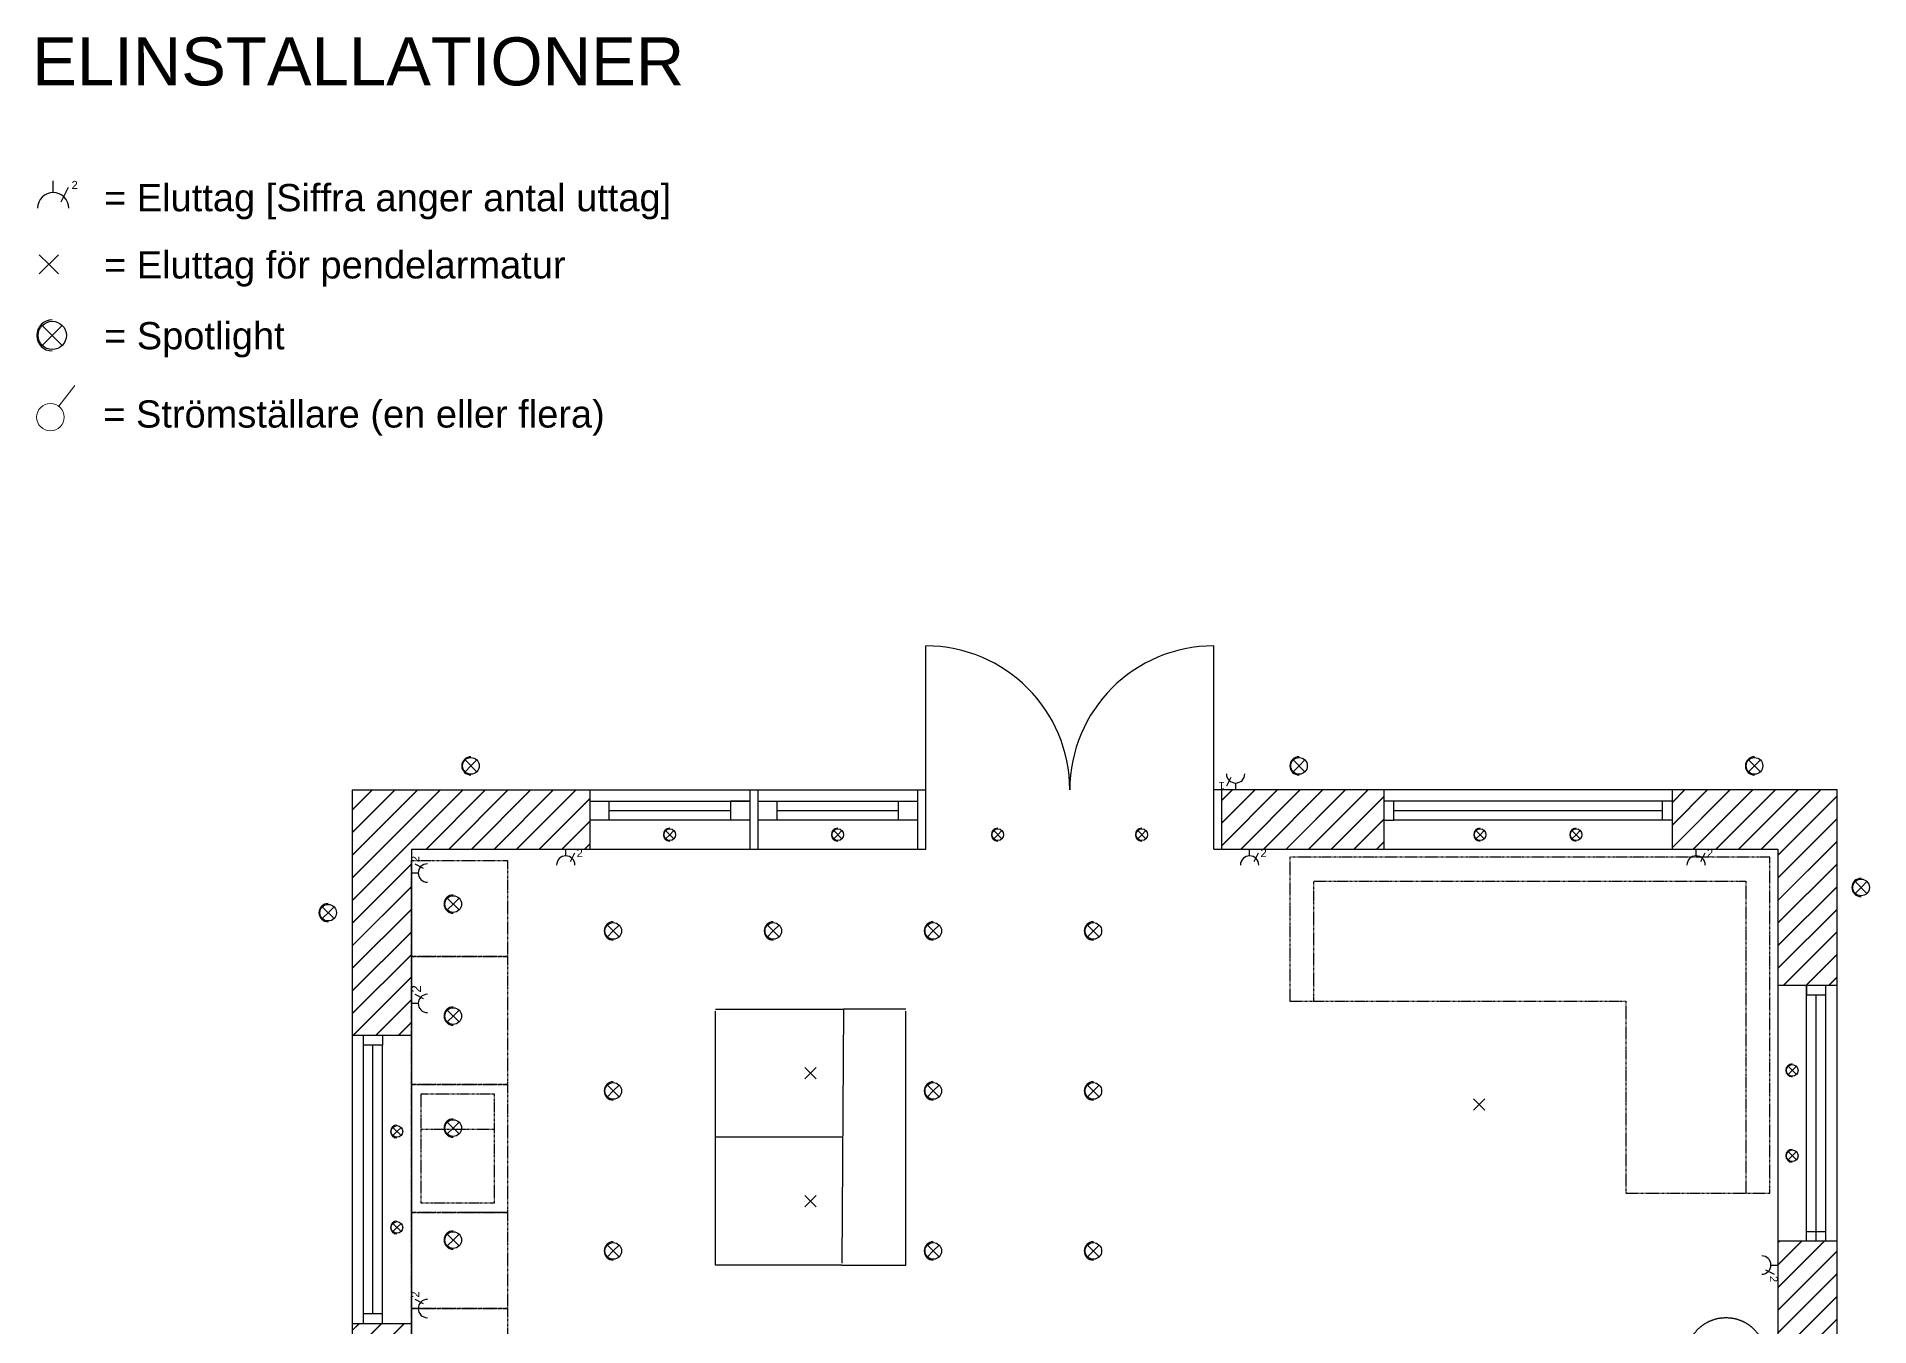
# Model space of a CAD drawing. Header units: millimetres. Extents: x -60009 to 113281, y -58228 to 411188.
# Drawn here: x 5720 to 17174, y 100218 to 108278 of the extents above; entities that cross this region are included whole.
import ezdxf

# ---------------------------------------------------------------- set-up
doc = ezdxf.new("R2010")
doc.units = ezdxf.units.MM
doc.linetypes.add('ACAD_ISO02W100', pattern=[15, 12, -3])
doc.linetypes.add('PHANTOM2', pattern=[31.75, 15.875, -3.175, 3.175, -3.175, 3.175, -3.175])
for name, color, linetype in [('Angivelser', 7, 'Continuous'), ('EL', 4, 'Continuous'), ('Grundritningar', 1, 'Continuous'), ('Möbler', 4, 'PHANTOM2'), ('Tillgänglighet', 7, 'ACAD_ISO02W100'), ('VVS', 4, 'Continuous')]:
    doc.layers.add(name, color=color, linetype=linetype)
doc.styles.get("Standard").update_dxf_attribs({"font": 'Arial.ttf', "height": 170})
pattern_1 = [(45, (-1246.57, 75556.72), (-70.71068, 70.71068), []), (45, (-1244.57, 75556.72), (-70.71068, 70.71068), [])]

msp = doc.modelspace()

# ---------------------------------------------------------------- hatches: boundary and pattern name
at = {"layer": 'Grundritningar'}
h = msp.add_hatch(dxfattribs=at)
h.set_pattern_fill('JIS_LC_20', color=256, scale=5)
h.set_pattern_definition(pattern_1)
h.paths.add_polyline_path([(8061.675, 103200.643), (9176.76, 103200.643), (9176.76, 103570.643), (7691.675, 103570.643), (7691.675, 102035.643), (8061.675, 102035.643)])
h = msp.add_hatch(dxfattribs=at)
h.set_pattern_fill('JIS_LC_20', color=256, scale=5)
h.set_pattern_definition(pattern_1)
h.paths.add_polyline_path([(16971.675, 103570.643), (15940.939, 103570.643), (15940.94, 103200.643), (16601.675, 103200.643), (16601.675, 102350.643), (16971.675, 102350.643)])
h.paths.add_polyline_path([(14140.939, 103570.643), (13126.76, 103570.643), (13126.76, 103200.643), (14140.94, 103200.643)])
h = msp.add_hatch(dxfattribs=at)
h.set_pattern_fill('JIS_LC_20', color=256, scale=5)
h.set_pattern_definition([(45, (-1230.84, 75556.72), (-70.71068, 70.71068), []), (45, (-1228.84, 75556.72), (-70.71068, 70.71068), [])])
h.paths.add_polyline_path([(16971.675, 100750.643), (16601.675, 100750.643), (16601.675, 99300.643), (16971.675, 99300.643)])
h.paths.add_polyline_path([(16971.675, 98700.643), (16971.675, 99000.643), (16601.675, 99000.643), (16601.675, 98700.643)])
h = msp.add_hatch(dxfattribs=at)
h.set_pattern_fill('JIS_LC_20', color=256, scale=5)
h.set_pattern_definition(pattern_1)
h.paths.add_polyline_path([(8061.675, 100235.643), (7691.675, 100235.643), (7691.675, 99710.643), (7691.675, 99107.951), (8061.675, 99107.951)])
h.paths.add_polyline_path([(8061.675, 99107.951), (7691.675, 99107.951), (7691.675, 98700.643), (8061.675, 98700.643)])

# ---------------------------------------------------------------- linework, layer by layer
at = {"layer": 'EL', "color": 4}
for p, q in [((5822.951, 107303.63), (5822.951, 107376.39)), ((5872.848, 107245.742), (5918.295, 107336.841)), ((5736.259, 106795.189), (5856.467, 106915.397)), ((5796.363, 106855.293), (5736.259, 106915.397)), ((5796.363, 106855.293), (5856.467, 106795.189)), ((5880.023, 106348.52), (5755.007, 106473.537)), ((5817.515, 106411.029), (5755.007, 106348.52)), ((5817.515, 106411.029), (5880.023, 106473.537)), ((8470.945, 103683.873), (8397.406, 103757.413)), ((8434.175, 103720.643), (8397.406, 103683.873)), ((8434.175, 103720.643), (8470.945, 103757.413)), ((13646.03, 103683.873), (13572.491, 103757.413)), ((13609.26, 103720.643), (13572.491, 103683.873)), ((13609.26, 103720.643), (13646.03, 103757.413)), ((16492.709, 103683.873), (16419.17, 103757.413)), ((16455.939, 103720.643), (16419.17, 103683.873)), ((16455.939, 103720.643), (16492.709, 103757.413)), ((13183.463, 103647.495), (13156.73, 103593.907)), ((13212.815, 103613.443), (13212.815, 103570.643)), ((9702.499, 103264.904), (9651.021, 103316.382)), ((9676.76, 103290.643), (9702.499, 103316.382)), ((10752.499, 103264.904), (10701.021, 103316.382)), ((10726.76, 103290.643), (10752.499, 103316.382)), ((11752.499, 103264.904), (11701.021, 103316.382)), ((11726.76, 103290.643), (11752.499, 103316.382)), ((12652.499, 103264.904), (12601.021, 103316.382)), ((12626.76, 103290.643), (12652.499, 103316.382)), ((14766.678, 103264.904), (14715.201, 103316.381)), ((14740.939, 103290.642), (14766.678, 103316.381)), ((15366.678, 103264.904), (15315.201, 103316.381)), ((15340.939, 103290.642), (15366.678, 103316.381)), ((9026.76, 103157.843), (9026.76, 103200.643)), ((9676.76, 103290.643), (9651.021, 103264.904)), ((10726.76, 103290.643), (10701.021, 103264.904)), ((11726.76, 103290.643), (11701.021, 103264.904)), ((12626.76, 103290.643), (12601.021, 103264.904)), ((13300.624, 103157.843), (13300.624, 103200.643)), ((14740.939, 103290.642), (14715.201, 103264.904)), ((15340.939, 103290.642), (15315.201, 103264.904)), ((16090.94, 103157.843), (16090.94, 103200.643)), ((8138.527, 103079.995), (8084.94, 103106.728)), ((9056.112, 103123.791), (9082.845, 103177.379)), ((13329.975, 103123.791), (13356.708, 103177.379)), ((16120.291, 103123.791), (16147.024, 103177.379)), ((8104.475, 103050.643), (8061.675, 103050.643)), ((17158.445, 102923.873), (17084.906, 102997.413)), ((17121.675, 102960.643), (17158.445, 102997.413)), ((8360.051, 102820.051), (8286.511, 102893.59)), ((8323.281, 102856.821), (8286.511, 102820.051)), ((8323.281, 102856.821), (8360.051, 102893.59)), ((17121.675, 102960.643), (17084.906, 102923.873)), ((7578.445, 102766.373), (7504.906, 102839.913)), ((7541.675, 102803.143), (7504.906, 102766.373)), ((7541.675, 102803.143), (7578.445, 102839.913)), ((9360.629, 102652.131), (9287.09, 102725.67)), ((9323.86, 102688.9), (9287.09, 102652.131)), ((9323.86, 102688.9), (9360.629, 102725.67)), ((10360.629, 102652.131), (10287.09, 102725.67)), ((10323.86, 102688.9), (10287.09, 102652.131)), ((10323.86, 102688.9), (10360.629, 102725.67)), ((11360.629, 102652.131), (11287.09, 102725.67)), ((11323.86, 102688.9), (11287.09, 102652.131)), ((11323.86, 102688.9), (11360.629, 102725.67)), ((12360.629, 102652.131), (12287.09, 102725.67)), ((12323.86, 102688.9), (12287.09, 102652.131)), ((12323.86, 102688.9), (12360.629, 102725.67)), ((8138.525, 102264.995), (8084.938, 102291.728)), ((8104.473, 102235.643), (8061.673, 102235.643)), ((8360.051, 102120.051), (8286.511, 102193.59)), ((8323.281, 102156.821), (8360.051, 102193.59)), ((8323.281, 102156.821), (8286.511, 102120.051)), ((10521.32, 101765.288), (10592.031, 101835.998)), ((10556.675, 101800.643), (10521.32, 101835.998)), ((16717.414, 101791.571), (16665.937, 101843.049)), ((16691.675, 101817.31), (16717.414, 101843.049)), ((9360.629, 101652.131), (9287.09, 101725.67)), ((9323.86, 101688.9), (9360.629, 101725.67)), ((10556.675, 101800.643), (10592.031, 101765.288)), ((11360.629, 101652.131), (11287.09, 101725.67)), ((11323.86, 101688.9), (11360.629, 101725.67)), ((12360.629, 101652.131), (12287.09, 101725.67)), ((12323.86, 101688.9), (12360.629, 101725.67)), ((16691.675, 101817.31), (16665.937, 101791.571)), ((9323.86, 101688.9), (9287.09, 101652.131)), ((11323.86, 101688.9), (11287.09, 101652.131)), ((12323.86, 101688.9), (12287.09, 101652.131)), ((14698.979, 101569.42), (14769.69, 101640.131)), ((14734.335, 101604.776), (14698.979, 101640.131)), ((14734.335, 101604.776), (14769.69, 101569.42)), ((8360.051, 101420.051), (8286.511, 101493.59)), ((8323.281, 101456.821), (8360.051, 101493.59)), ((7997.412, 101409.904), (7945.935, 101461.382)), ((7971.673, 101435.643), (7945.935, 101409.904)), ((7971.673, 101435.643), (7997.412, 101461.382)), ((8323.281, 101456.821), (8286.511, 101420.051)), ((16717.414, 101258.071), (16665.937, 101309.549)), ((16691.676, 101283.81), (16665.937, 101258.071)), ((16691.676, 101283.81), (16717.414, 101309.549)), ((10521.32, 100965.288), (10592.031, 101035.998)), ((10556.675, 101000.643), (10521.32, 101035.998)), ((10556.675, 101000.643), (10592.031, 100965.288)), ((7997.412, 100809.904), (7945.935, 100861.382)), ((7971.673, 100835.643), (7945.935, 100809.904)), ((7971.673, 100835.643), (7997.412, 100861.382)), ((8360.051, 100720.051), (8286.511, 100793.59)), ((8323.281, 100756.821), (8360.051, 100793.59)), ((8323.281, 100756.821), (8286.511, 100720.051)), ((9360.629, 100652.131), (9287.09, 100725.67)), ((9323.86, 100688.9), (9287.09, 100652.131)), ((9323.86, 100688.9), (9360.629, 100725.67)), ((11360.629, 100652.131), (11287.09, 100725.67)), ((11323.86, 100688.9), (11287.09, 100652.131)), ((11323.86, 100688.9), (11360.629, 100725.67)), ((12360.629, 100652.131), (12287.09, 100725.67)), ((12323.86, 100688.9), (12287.09, 100652.131)), ((12323.86, 100688.9), (12360.629, 100725.67)), ((16524.824, 100571.291), (16578.412, 100544.558)), ((16558.876, 100600.643), (16601.676, 100600.643)), ((8138.527, 100358.387), (8084.94, 100385.12)), ((8104.475, 100329.035), (8061.675, 100329.035))]:
    msp.add_line(p, q, dxfattribs=at)
at = {"layer": 'EL', "color": 4, "lineweight": 13}
msp.add_line((5858.084, 105967.832), (5958.78, 106098.446), dxfattribs=at)
at = {"layer": 'EL', "color": 4}
for centre, radius in [((5817.515, 106411.029), 88.4), ((8434.175, 103720.643), 52), ((13609.26, 103720.643), 52), ((16455.939, 103720.643), 52), ((9676.76, 103290.643), 36.4), ((10726.76, 103290.643), 36.4), ((11726.76, 103290.643), 36.4), ((12626.76, 103290.643), 36.4), ((14740.939, 103290.642), 36.4), ((15340.939, 103290.642), 36.4), ((17121.675, 102960.643), 52), ((7541.675, 102803.143), 52), ((8323.281, 102856.821), 52), ((9323.86, 102688.9), 52), ((10323.86, 102688.9), 52), ((11323.86, 102688.9), 52), ((12323.86, 102688.9), 52), ((8323.281, 102156.821), 52), ((16691.675, 101817.31), 36.4), ((9323.86, 101688.9), 52), ((11323.86, 101688.9), 52), ((12323.86, 101688.9), 52), ((8323.281, 101456.821), 52), ((7971.673, 101435.643), 36.4), ((16691.676, 101283.81), 36.4), ((7971.673, 100835.643), 36.4), ((8323.281, 100756.821), 52), ((9323.86, 100688.9), 52), ((11323.86, 100688.9), 52), ((12323.86, 100688.9), 52)]:
    msp.add_circle(centre, radius, dxfattribs=at)
at = {"layer": 'EL', "color": 4, "lineweight": 13}
msp.add_circle((5805.698, 105899.881), 85.8, dxfattribs=at)
at = {"layer": 'EL', "color": 4}
for centre, radius, start, end in [((5822.951, 107206.39), 97.24, 0, 180), ((5817.515, 106411.029), 97.24, 90, 270), ((8434.175, 103720.643), 57.2, 90, 270), ((13609.26, 103720.643), 57.2, 90, 270), ((16455.939, 103720.643), 57.2, 90, 270), ((13212.815, 103670.643), 57.2, 180, 0), ((9676.76, 103290.643), 40.04, 90, 270), ((10726.76, 103290.643), 40.04, 90, 270), ((11726.76, 103290.643), 40.04, 90, 270), ((12626.76, 103290.643), 40.04, 90, 270), ((14740.939, 103290.642), 40.04, 90, 270), ((15340.939, 103290.642), 40.04, 90, 270), ((8161.675, 103050.643), 57.2, 90, 270), ((9026.76, 103100.643), 57.2, 0, 180), ((13300.624, 103100.643), 57.2, 0, 180), ((16090.94, 103100.643), 57.2, 0, 180), ((17121.675, 102960.643), 57.2, 90, 270), ((7541.675, 102803.143), 57.2, 90, 270), ((8323.281, 102856.821), 57.2, 90, 270), ((9323.86, 102688.9), 57.2, 90, 270), ((10323.86, 102688.9), 57.2, 90, 270), ((11323.86, 102688.9), 57.2, 90, 270), ((12323.86, 102688.9), 57.2, 90, 270), ((8161.673, 102235.643), 57.2, 90, 270), ((8323.281, 102156.821), 57.2, 90, 270), ((16691.675, 101817.31), 40.04, 90, 270), ((9323.86, 101688.9), 57.2, 90, 270), ((11323.86, 101688.9), 57.2, 90, 270), ((12323.86, 101688.9), 57.2, 90, 270), ((8323.281, 101456.821), 57.2, 90, 270), ((7971.673, 101435.643), 40.04, 90, 270), ((16691.676, 101283.81), 40.04, 90, 270), ((7971.673, 100835.643), 40.04, 90, 270), ((8323.281, 100756.821), 57.2, 90, 270), ((9323.86, 100688.9), 57.2, 90, 270), ((11323.86, 100688.9), 57.2, 90, 270), ((12323.86, 100688.9), 57.2, 90, 270), ((16501.676, 100600.643), 57.2, 270, 90), ((8161.675, 100329.035), 57.2, 90, 270)]:
    msp.add_arc(centre, radius, start, end, dxfattribs=at)
at = {"layer": 'Grundritningar'}
for p, q in [((11276.76, 103570.643), (11276.76, 104470.643)), ((13076.76, 103570.643), (13076.76, 104470.643)), ((10226.76, 103570.643), (10226.76, 103200.643)), ((11226.76, 103200.643), (11226.76, 103570.643)), ((11276.76, 103200.643), (11276.76, 103570.643)), ((13076.76, 103200.643), (13076.76, 103570.643)), ((13126.76, 103200.643), (13126.76, 103570.643)), ((16971.675, 98700.643), (16971.699, 103570.643)), ((9176.76, 103500.643), (9296.76, 103500.643)), ((9296.76, 103500.643), (9296.76, 103380.643)), ((10056.76, 103440.643), (9296.76, 103440.643)), ((10226.76, 103500.643), (10346.76, 103500.643)), ((10346.76, 103500.643), (10346.76, 103380.643)), ((11106.76, 103440.643), (10346.76, 103440.643)), ((14200.939, 103500.642), (14140.939, 103500.642)), ((15940.939, 103500.644), (14200.939, 103500.642)), ((14200.939, 103380.642), (14200.939, 103500.642)), ((15880.939, 103440.644), (14200.939, 103440.642)), ((15880.939, 103380.643), (15880.939, 103500.643)), ((9296.76, 103380.643), (9176.76, 103380.643)), ((10176.76, 103380.643), (9296.76, 103380.643)), ((10346.76, 103380.643), (10226.76, 103380.643)), ((11226.76, 103380.643), (10346.76, 103380.643)), ((14140.939, 103380.642), (14200.939, 103380.642)), ((15940.939, 103380.643), (14200.939, 103380.642)), ((15940.939, 103380.643), (15880.939, 103380.643)), ((16601.675, 103200.643), (16601.675, 98700.643)), ((16781.676, 100810.643), (16781.675, 102350.643)), ((16781.675, 102350.643), (16781.675, 102290.643)), ((16781.675, 102290.643), (16901.675, 102290.643)), ((16841.676, 100750.643), (16841.675, 102290.643)), ((16901.675, 102290.643), (16901.675, 102350.643)), ((16901.676, 100750.643), (16901.675, 102290.643)), ((7761.673, 101975.643), (7761.673, 102035.643)), ((7761.673, 100235.643), (7761.673, 101975.643)), ((7881.673, 101975.643), (7761.673, 101975.643)), ((7821.673, 100295.643), (7821.673, 101975.643)), ((7881.673, 102035.643), (7881.673, 101975.643)), ((7881.674, 100235.643), (7881.673, 101975.643)), ((16781.676, 100750.643), (16781.676, 100810.643)), ((16781.676, 100810.643), (16901.676, 100810.643)), ((7881.674, 100295.643), (7761.674, 100295.643)), ((7881.674, 100235.643), (7881.674, 100295.643))]:
    msp.add_line(p, q, dxfattribs=at)
at = {"layer": 'Grundritningar', "ltscale": 100}
for p, q in [((7691.675, 103570.643), (7691.675, 98700.643)), ((7691.675, 103570.643), (11276.76, 103570.643)), ((7691.675, 103570.643), (7691.675, 101135.643)), ((9176.76, 103570.643), (9176.76, 103200.643)), ((9176.76, 103570.643), (10176.76, 103570.643)), ((10176.76, 103570.643), (10176.76, 103200.643)), ((10226.76, 103570.643), (11226.76, 103570.643)), ((11226.76, 103200.643), (11226.76, 103570.643)), ((16971.675, 103570.643), (13076.76, 103570.643)), ((14140.94, 103200.643), (14140.939, 103570.642)), ((15940.939, 103570.643), (15940.94, 103200.643)), ((9176.76, 103500.643), (10176.76, 103500.643)), ((10176.76, 103500.643), (10056.76, 103500.643)), ((10056.76, 103500.643), (10056.76, 103380.643)), ((10226.76, 103500.643), (10226.76, 103380.643)), ((10226.76, 103500.643), (11226.76, 103500.643)), ((11106.76, 103380.643), (11106.76, 103500.643)), ((8061.675, 103200.643), (8061.675, 98700.643)), ((8061.675, 103200.643), (11276.76, 103200.643)), ((9226.76, 103200.643), (10226.76, 103200.643)), ((13076.76, 103200.643), (16601.675, 103200.643)), ((7691.675, 102524.908), (7691.674, 100724.908)), ((16601.675, 102350.643), (16971.675, 102350.643)), ((7691.675, 102190.643), (7691.675, 99710.643)), ((8061.673, 102035.643), (7691.673, 102035.643)), ((16971.675, 99300.643), (16971.675, 101850.754)), ((16971.676, 100750.643), (16601.676, 100750.643)), ((7691.674, 100235.643), (8061.674, 100235.643))]:
    msp.add_line(p, q, dxfattribs=at)
at = {"layer": 'Grundritningar'}
for centre, start, end in [((11276.76, 103570.643), 0, 90), ((13076.76, 103570.643), 90, 180)]:
    msp.add_arc(centre, 900, start, end, dxfattribs=at)
at = {"layer": 'Möbler'}
for p, q in [((13551.675, 103150.643), (13551.675, 102250.643)), ((15651.675, 103150.643), (13551.675, 103150.643)), ((16551.675, 103150.643), (15651.675, 103150.643)), ((16551.675, 101050.643), (16551.675, 103150.643)), ((16551.675, 101050.643), (16551.675, 103150.643)), ((13701.675, 103000.643), (16401.675, 103000.643)), ((13701.675, 102250.643), (13701.675, 103000.643)), ((16401.675, 103000.643), (16401.675, 101050.643)), ((13551.675, 102250.643), (15651.675, 102250.643)), ((15651.675, 102250.643), (15651.675, 101050.643)), ((8581.675, 101669.035), (8121.675, 101669.035)), ((8121.675, 101669.035), (8121.675, 100989.035)), ((8581.675, 100989.035), (8581.675, 101669.035)), ((8121.675, 101449.035), (8581.675, 101449.035)), ((15651.675, 101050.643), (16551.675, 101050.643)), ((8121.675, 100989.035), (8361.675, 100989.035)), ((8361.675, 100989.035), (8581.675, 100989.035))]:
    msp.add_line(p, q, dxfattribs=at)
at = {"layer": 'Möbler', "ltscale": 100}
for p, q in [((9961.675, 100600.643), (9961.675, 102200.643)), ((9961.675, 102200.643), (10763.104, 102200.638)), ((10763.104, 102200.638), (10751.675, 100600.643)), ((11151.675, 102200.643), (10763.104, 102200.638)), ((11151.675, 100600.643), (11151.675, 102200.643)), ((10751.675, 101400.643), (9961.675, 101400.643)), ((10751.675, 100600.643), (9961.675, 100600.643)), ((10751.675, 100600.643), (11151.675, 100600.643))]:
    msp.add_line(p, q, dxfattribs=at)
at = {"layer": 'Möbler'}
for points in [[(8061.675, 102529.035), (8061.675, 103129.035), (8661.675, 103129.035), (8661.675, 102529.035)], [(8061.676, 102529.035), (8661.676, 102529.035), (8661.676, 101729.035), (8061.676, 101729.035)], [(8061.675, 101729.035), (8661.675, 101729.035), (8661.675, 100929.035), (8061.675, 100929.035)], [(8061.675, 100329.035), (8061.675, 100929.035), (8661.675, 100929.035), (8661.675, 100329.035)], [(8061.675, 99729.035), (8061.675, 100329.035), (8661.675, 100329.035), (8661.675, 99729.035)]]:
    msp.add_lwpolyline(points, close=True, dxfattribs=at)
at = {"layer": 'Möbler', "ltscale": 100}
msp.add_circle((16277.675, 100024.728), 247.5, dxfattribs=at)
at = {"layer": 'Tillgänglighet'}
msp.add_line((8661.675, 100929.035), (8361.675, 100929.035), dxfattribs=at)
at = {"layer": 'VVS', "color": 4, "lineweight": 13}
msp.add_line((15940.94, 103200.643), (16090.94, 103200.643), dxfattribs=at)

# ---------------------------------------------------------------- texts
at = {"layer": 'Angivelser'}
msp.add_text('ELINSTALLATIONER', height=300, dxfattribs=at).set_placement((5691.675, 107973.735))
at = {"layer": 'EL', "color": 4, "lineweight": 13}
for s, p in [('= Eluttag [Siffra anger antal uttag]', (6141.21, 107187.001)), ('= Eluttag för pendelarmatur', (6141.21, 106766.854)), ('= Spotlight ', (6141.21, 106324.264)), ('= Strömställare (en eller flera) ', (6136.131, 105834.98))]:
    msp.add_text(s, height=170, dxfattribs=at).set_placement(p)
at = {"layer": 'EL', "color": 4, "char_height": 50, "attachment_point": 1}
for insert in [(5938.274, 107376.574), (9094.597, 103200.751), (13368.461, 103200.751), (16158.777, 103200.751)]:
    msp.add_mtext_dynamic_manual_height_columns('2', width=136.10448, gutter_width=850, heights=[0], dxfattribs=dict(at, insert=insert))
at = {"layer": 'EL', "color": 4, "attachment_point": 1}
for s, insert, char_height, rotation in [('1', (13144.978, 103570.535), 50, 180), ('2', (8061.567, 103118.48), 50, 90), ('2', (8061.565, 102303.48), 60, 90), ('2', (16601.784, 100532.806), 50, 270), ('2', (8061.567, 100396.872), 50, 90)]:
    msp.add_mtext_dynamic_manual_height_columns(s, width=136.10448, gutter_width=850, heights=[0], dxfattribs=dict(at, insert=insert, char_height=char_height, rotation=rotation))

doc.saveas('drawing.dxf')
